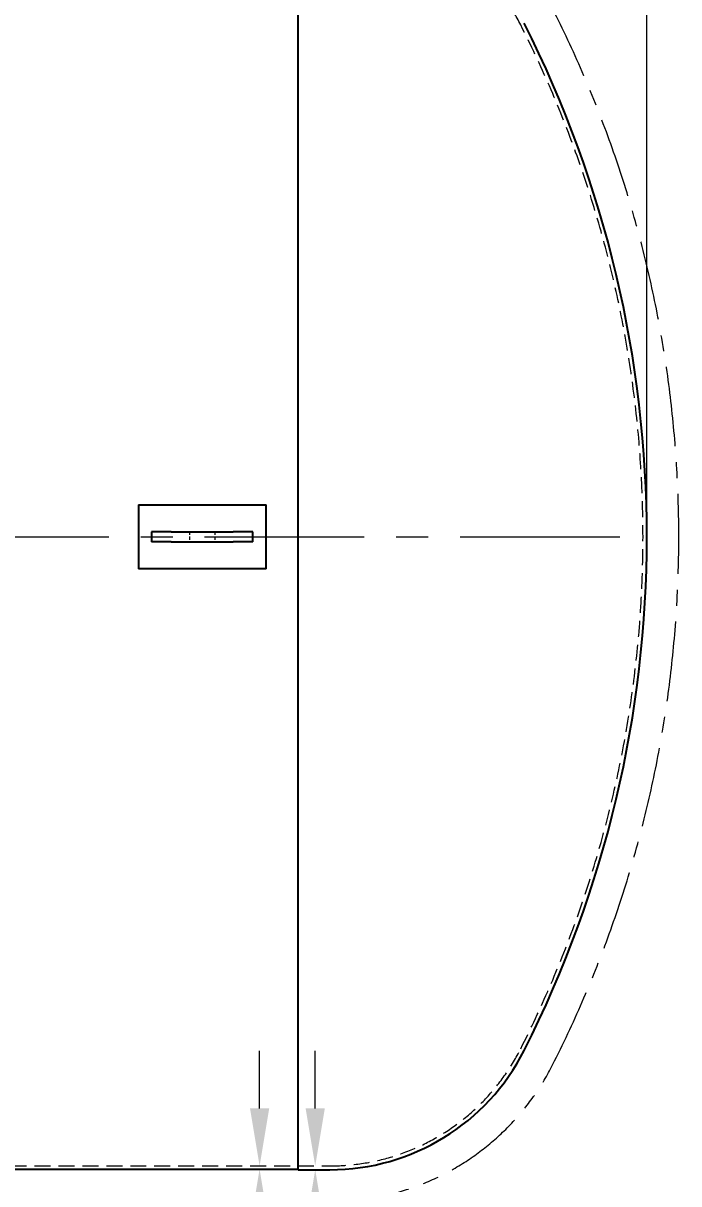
# Model space of a CAD drawing. Header units: millimetres. Extents: x -46397 to 283259, y -8690 to 23983.
# Drawn here: x 5983 to 7009, y -146 to 1672 of the extents above; entities that cross this region are included whole.
import ezdxf

# ---------------------------------------------------------------- set-up
doc = ezdxf.new("R2010")
doc.units = ezdxf.units.MM
for name, pattern in [('CENTER', [2, 1.25, -0.25, 0.25, -0.25]), ('HIDDEN', [0.375, 0.25, -0.125]), ('HIDDENX2', [0.75, 0.5, -0.25])]:
    doc.linetypes.add(name, pattern=pattern)
doc.layers.get('Defpoints').update_dxf_attribs({"lineweight": 0})
for name, color, linetype, lineweight in [('CHUAN NET KHUAT', 4, 'HIDDEN', 0), ('DUONGCHINH', 7, 'Continuous', 25), ('DUONGTAM', 1, 'CENTER', 0), ('PHANTOM 2', 8, 'Continuous', 0)]:
    doc.layers.add(name, color=color, linetype=linetype, lineweight=lineweight)
doc.layers.add('flashshoot', color=7, linetype='Continuous')
doc.styles.add('GHI CHÚ 1', font='isocp_IV25.ttf', dxfattribs={"width": 0.8})
doc.dimstyles.new('1-30SCALE', dxfattribs={"dimtxt": 75, "dimasz": 75, "dimexe": 37.5, "dimexo": 30, "dimgap": 30, "dimtad": 1, "dimtoh": 1, "dimdec": 0, "dimdsep": 46, "dimtxsty": 'GHI CHÚ 1', "dimcen": 0.09, "dimclrd": 256, "dimclre": 256, "dimclrt": 2, "dimadec": 0, "dimazin": 0, "dimtfac": 1, "dimtdec": 0, "dimtofl": 0, "dimtmove": 0, "dimatfit": 3, "dimfxl": 1, "dimlwd": 0, "dimlwe": 0, "dimarcsym": 0})

# ---------------------------------------------------------------- blocks, each defined once
blk = doc.blocks.new('A$Cda035db7')
at = {"layer": 'CHUAN NET KHUAT', "color": 3, "ltscale": 100}
for p, q in [((985, 3000), (985, 3050)), ((985, 1500), (985, 3000))]:
    blk.add_line(p, q, dxfattribs=at)
for centre, radius, start, end in [((0, 1767.2), 1773, 63.1244, 116.8756), ((-650.1, 3050), 334.9, 116.8756, 180), ((650.1, 3050), 334.9, 0, 63.1244)]:
    blk.add_arc(centre, radius, start, end, dxfattribs=at)
at = {"layer": 'DUONGCHINH', "color": 2, "ltscale": 10}
for p, q in [((991, 3000), (991, 3050)), ((0, 3000), (-991, 3000)), ((991, 3000), (0, 3000)), ((990, 1500), (990, 3000))]:
    blk.add_line(p, q, dxfattribs=at)
for centre, radius, start, end in [((0, 1767.2), 1779, 63.1244, 116.8756), ((650.1, 3050), 340.9, 0, 63.1244)]:
    blk.add_arc(centre, radius, start, end, dxfattribs=at)
at = {"layer": 'DUONGTAM', "ltscale": 200}
blk.add_line((0, -3546.2), (0, 3546.2), dxfattribs=at)
blk = doc.blocks.new('A$C14a280a6')
at = {"layer": 'DUONGTAM', "color": 5, "lineweight": 0, "ltscale": 100}
blk.add_lwpolyline([(-1041, 3050), (-1041, -3050, 0.282615), (-826.8, -3398.7, 0.238931), (826.8, -3398.7, 0.282615), (1041, -3050), (1041, 3050, 0.282615), (826.8, 3398.7, 0.238931), (-826.8, 3398.7, 0.238931)], format="xyb", dxfattribs=at)
blk = doc.blocks.new('A$Cf01baf33')
at = {"color": 4, "linetype": 'HIDDENX2', "lineweight": 0, "ltscale": 10}
for p, q in [((-8, 2870), (8, 2870)), ((-8, 2830), (8, 2830))]:
    blk.add_line(p, q, dxfattribs=at)
at = {"layer": 'DUONGCHINH'}
for p, q in [((-50, 2750), (-50, 2950)), ((50, 2950), (-50, 2950)), ((50, 2950), (50, 2750)), ((-8, 2929.4), (-8, 2898.6)), ((8, 2929.4), (8, 2898.6)), ((-8, 2801.4), (-8, 2898.6)), ((8, 2801.4), (8, 2898.6)), ((-8, 2801.4), (-8, 2770.6)), ((8, 2801.4), (8, 2770.6)), ((-50, 2750), (50, 2750))]:
    blk.add_line(p, q, dxfattribs=at)
at = {"layer": 'DUONGCHINH', "extrusion": (-2.52163e-16, -1.42976e-15, -1)}
blk.add_ellipse((0, 3167.9), major_axis=(-1002.5, 0), ratio=0.237949, start_param=-1.578776, end_param=-1.562816, dxfattribs=at)
at = {"layer": 'DUONGCHINH', "extrusion": (-2.52163e-16, -1.42687e-15, -1)}
blk.add_ellipse((0, 2531.6), major_axis=(1002.5, 0), ratio=0.238431, start_param=-1.578776, end_param=-1.562816, dxfattribs=at)
blk = doc.blocks.new('*D128')
at = {"layer": 'Defpoints', "color": 0, "transparency": 16777216}
for p in [(6959.4, 2250.2), (6413.2, 1858.3, -1.5), (6959.4, 867.3, -1.5)]:
    blk.add_point(p, dxfattribs=at)
at = {"layer": 'PHANTOM 2', "linetype": 'Continuous', "lineweight": 0, "transparency": 16777216}
for p, q in [((6413.2, 1888.3), (6413.2, 2280.2)), ((6959.4, 897.3), (6959.4, 2280.2)), ((6503.2, 2250.2), (6869.4, 2250.2))]:
    blk.add_line(p, q, dxfattribs=at)
at = {"layer": 'PHANTOM 2', "transparency": 16777216}
for points in [[(6503.2, 2265.2), (6503.2, 2235.2), (6413.2, 2250.2)], [(6869.4, 2265.2), (6869.4, 2235.2), (6959.4, 2250.2)]]:
    blk.add_solid(points, dxfattribs=at)
at = {"layer": 'PHANTOM 2', "color": 2, "transparency": 16777216, "insert": (6686.3, 2329.7), "char_height": 95, "attachment_point": 5, "style": 'GHI CHÚ 1'}
blk.add_mtext('546', dxfattribs=at)
blk = doc.blocks.new('*D1392')
at = {"layer": 'Defpoints', "color": 0, "transparency": 16777216}
for p in [(6959.4, 2496.7), (-133.1, 867.3, -1.5), (6959.4, 867.3, -1.5)]:
    blk.add_point(p, dxfattribs=at)
at = {"layer": 'PHANTOM 2', "linetype": 'Continuous', "lineweight": 0, "transparency": 16777216}
for p, q in [((-133.1, 897.3), (-133.1, 2526.7)), ((6959.4, 897.3), (6959.4, 2526.7)), ((-43.1, 2496.7), (6869.4, 2496.7))]:
    blk.add_line(p, q, dxfattribs=at)
at = {"layer": 'PHANTOM 2', "transparency": 16777216}
for points in [[(-43.1, 2511.7), (-43.1, 2481.7), (-133.1, 2496.7)], [(6869.4, 2511.7), (6869.4, 2481.7), (6959.4, 2496.7)]]:
    blk.add_solid(points, dxfattribs=at)
at = {"layer": 'PHANTOM 2', "color": 2, "transparency": 16777216, "insert": (3413.2, 2576.2), "char_height": 95, "attachment_point": 5, "style": 'GHI CHÚ 1'}
blk.add_mtext('7092', dxfattribs=at)
blk = doc.blocks.new('*D1427')
at = {"layer": 'Defpoints', "color": 0, "transparency": 16777216}
for p in [(6353, -117.7, -1.5), (6353, -122.7, -1.5), (6353, -122.7)]:
    blk.add_point(p, dxfattribs=at)
at = {"layer": 'PHANTOM 2', "linetype": 'Continuous', "lineweight": 0, "transparency": 16777216}
for p, q in [((6353, -27.7), (6353, 62.3)), ((6353, -212.7), (6353, -302.7)), ((6353, -375.4), (6353, -302.7)), ((6165.3, -375.4), (6353, -375.4))]:
    blk.add_line(p, q, dxfattribs=at)
at = {"layer": 'PHANTOM 2', "transparency": 16777216}
for points in [[(6338, -27.7), (6368, -27.7), (6353, -117.7)], [(6338, -212.7), (6368, -212.7), (6353, -122.7)]]:
    blk.add_solid(points, dxfattribs=at)
at = {"layer": 'PHANTOM 2', "color": 2, "transparency": 16777216, "insert": (6214.2, -296), "char_height": 95, "attachment_point": 5, "style": 'GHI CHÚ 1'}
blk.add_mtext('5', dxfattribs=at)
blk = doc.blocks.new('*D1428')
at = {"layer": 'Defpoints', "color": 0, "transparency": 16777216}
for p in [(6440.1, -117.7, -1.5), (6440.1, -123.7, -1.5), (6440.1, -123.7)]:
    blk.add_point(p, dxfattribs=at)
at = {"layer": 'PHANTOM 2', "linetype": 'Continuous', "lineweight": 0, "transparency": 16777216}
for p, q in [((6440.1, -27.7), (6440.1, 62.3)), ((6440.1, -213.7), (6440.1, -303.7)), ((6440.1, -416.6), (6440.1, -303.7)), ((6627.8, -416.6), (6440.1, -416.6))]:
    blk.add_line(p, q, dxfattribs=at)
at = {"layer": 'PHANTOM 2', "transparency": 16777216}
for points in [[(6425.1, -27.7), (6455.1, -27.7), (6440.1, -117.7)], [(6425.1, -213.7), (6455.1, -213.7), (6440.1, -123.7)]]:
    blk.add_solid(points, dxfattribs=at)
at = {"layer": 'PHANTOM 2', "color": 2, "transparency": 16777216, "insert": (6579, -337.1), "char_height": 95, "attachment_point": 5, "style": 'GHI CHÚ 1'}
blk.add_mtext('6', dxfattribs=at)

msp = doc.modelspace()

# ---------------------------------------------------------------- block references
at = {"layer": 'flashshoot', "rotation": 270}
for name in ['A$C14a280a6', 'A$Cda035db7', 'A$Cf01baf33']:
    msp.add_blockref(name, (3413.15, 867.35, -1.5), dxfattribs=at)

# ---------------------------------------------------------------- dimensions: what is measured, and where the dimension line sits
at = {"layer": 'PHANTOM 2'}
for base, p1, picture, middle in [((6959.38, 2496.7), (-133.08, 867.35, -1.5), '*D1392', (3413.15, 2576.24)), ((6959.38, 2250.17), (6413.15, 1858.35, -1.5), '*D128', (6686.27, 2329.71))]:
    dim = msp.add_linear_dim(base=base, p1=p1, p2=(6959.38, 867.35, -1.5), dimstyle='1-30SCALE', override={"dimtxt": 95, "dimasz": 90, "dimexe": 30, "dimtmove": 1}, dxfattribs=at)
    dim.commit()
    dim.dimension.update_dxf_attribs({"geometry": picture, "text_midpoint": middle})
for base, p1, p2, picture, middle in [((6352.99, -122.65), (6352.99, -117.65, -1.5), (6352.99, -122.65, -1.5), '*D1427', (6310.13, -375.38)), ((6440.13, -123.65), (6440.13, -117.65, -1.5), (6440.13, -123.65, -1.5), '*D1428', (6494.11, -416.6))]:
    dim = msp.add_linear_dim(base=base, p1=p1, p2=p2, angle=90, dimstyle='1-30SCALE', override={"dimtxt": 95, "dimasz": 90, "dimexe": 30, "dimtmove": 1}, dxfattribs=at)
    dim.commit()
    dim.dimension.update_dxf_attribs({"geometry": picture, "text_midpoint": middle, "dimtype": 160})

doc.saveas('drawing.dxf')
